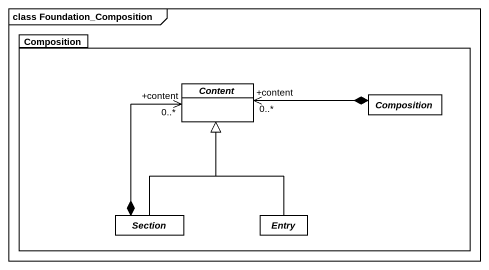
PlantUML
@startuml
mainframe class Foundation_Composition
hide circle
hide empty members
package Composition {
  abstract class Content
  abstract class "Composition" as Composition_2
  abstract class Section
  abstract class Entry
}
Composition_2 *-left-> "+content\n0..*" Content
Section *-up-> "+content\n0..*" Content
Section -up-|> Content
Entry -up-|> Content
@enduml
